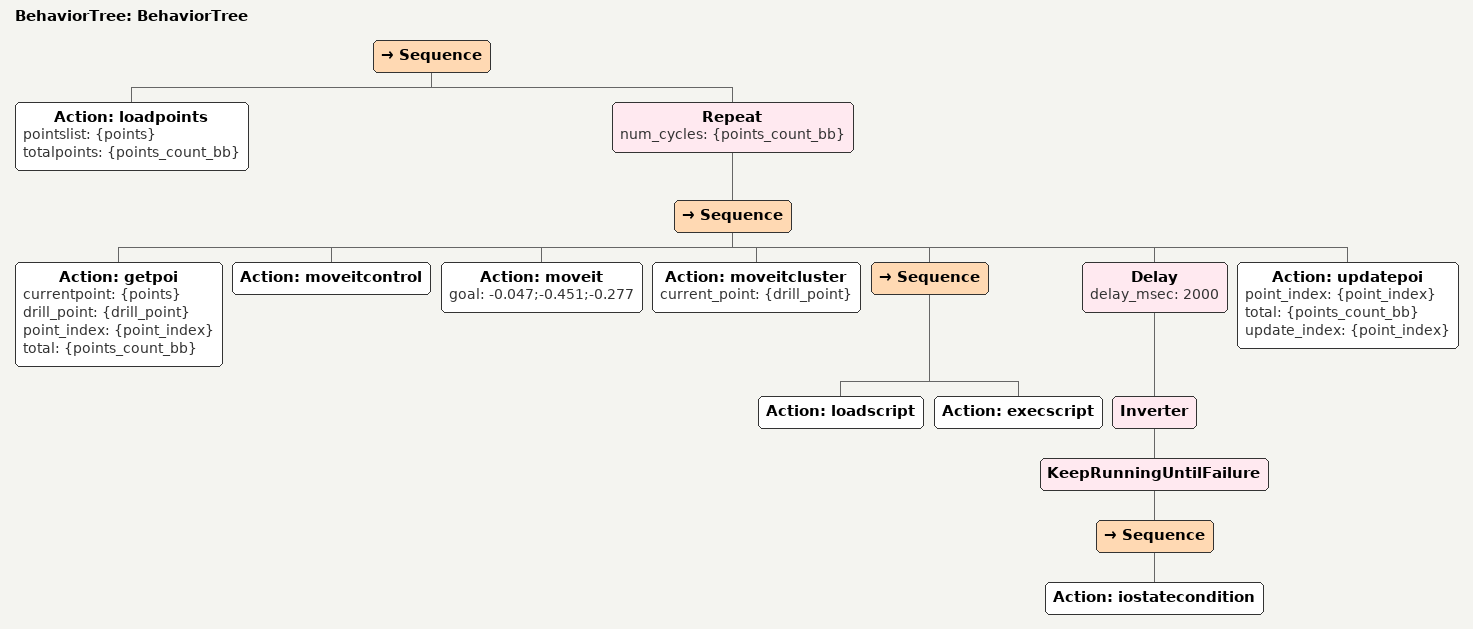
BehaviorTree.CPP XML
<?xml version="1.0"?>
<root main_tree_to_execute="BehaviorTree">
    <BehaviorTree ID="BehaviorTree">
        <Sequence>
            <Action ID="loadpoints" pointslist="{points}" totalpoints="{points_count_bb}"/>
            <Repeat num_cycles="{points_count_bb}">
                <Sequence>
                    <Action ID="getpoi" currentpoint="{points}" drill_point="{drill_point}" point_index="{point_index}" total="{points_count_bb}"/>
                    <Action ID="moveitcontrol"/>
                    <Action ID="moveit" goal="-0.047;-0.451;-0.277"/>
                    <Action ID="moveitcluster" current_point="{drill_point}"/>
                    <Sequence>
                        <Action ID="loadscript"/>
                        <Action ID="execscript"/>
                    </Sequence>
                    <Delay delay_msec="2000">
                        <Inverter>
                            <KeepRunningUntilFailure>
                                <Sequence>
                                    <Action ID="iostatecondition"/>
                                </Sequence>
                            </KeepRunningUntilFailure>
                        </Inverter>
                    </Delay>
                    <Action ID="updatepoi" point_index="{point_index}" total="{points_count_bb}" update_index="{point_index}"/>
                </Sequence>
            </Repeat>
        </Sequence>
    </BehaviorTree>
</root>
